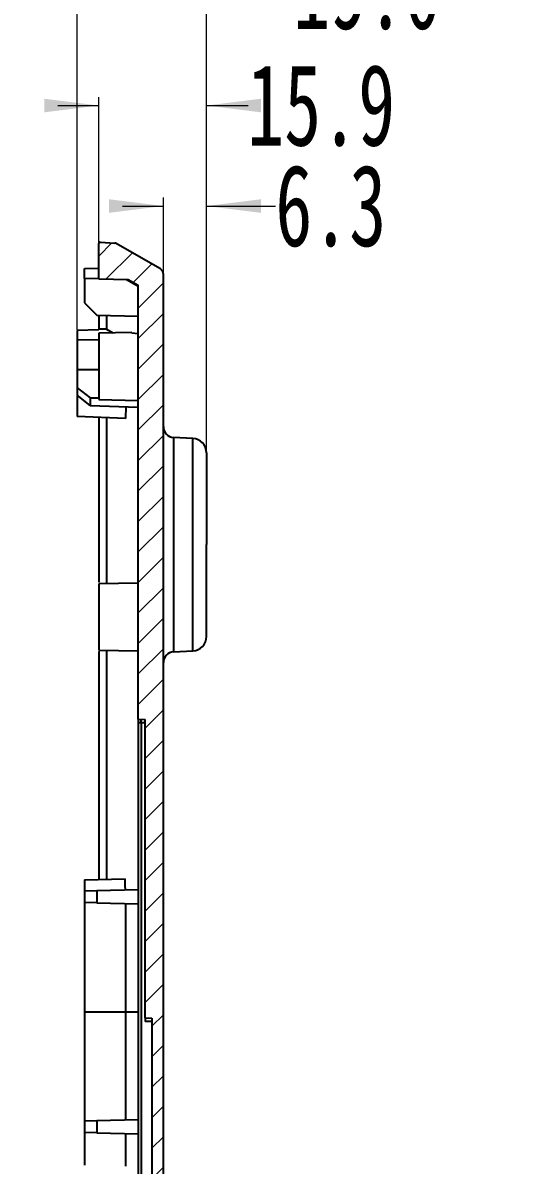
# Model space of a CAD drawing. Header units: millimetres. Extents: x 2884 to 3947, y -242 to 509.
# Drawn here: x 3297.1 to 3369.3, y 192.9 to 361.1 of the extents above; entities that cross this region are included whole.
import ezdxf

# ---------------------------------------------------------------- set-up
doc = ezdxf.new("R2010")
doc.units = ezdxf.units.MM
doc.header["$LTSCALE"] = 16.334999
doc.linetypes.add('CENTERX2', pattern=[20.32, 12.7, -2.54, 2.54, -2.54])
doc.layers.get('0').update_dxf_attribs({"lineweight": 18})
doc.layers.add('尺寸线层', color=3, linetype='Continuous', lineweight=18)
doc.styles.get("Standard").update_dxf_attribs({"font": 'txt', "width": 0.667})
doc.dimstyles.get("Standard").update_dxf_attribs({"dimtxt": 2.5, "dimasz": 3, "dimexe": 1.25, "dimexo": 0.125, "dimtad": 1, "dimdsep": 46, "dimtxsty": 'Standard', "dimblk": '_CAXARROW', "dimcen": 0.09, "dimdle": 6, "dimadec": 0, "dimazin": 0, "dimtfac": 1, "dimtofl": 0, "dimtmove": 0, "dimatfit": 3, "dimfxl": 0, "dimtolj": 1, "dimarcsym": 0})

# ---------------------------------------------------------------- blocks, each defined once
blk = doc.blocks.new('*X53')
at = {"layer": '尺寸线层', "linetype": 'Continuous'}
for points in [[(3305.08, 366.15), (3297.08, 367.15), (3297.08, 365.15)], [(3324.12, 366.15), (3332.12, 367.15), (3332.12, 365.15)]]:
    blk.add_hatch(color=0, dxfattribs=at).paths.add_polyline_path(points, flags=0)
at = {"layer": '尺寸线层', "color": 0, "linetype": 'Continuous'}
for p, q in [((3305.08, 315.94), (3305.08, 367.4)), ((3324.12, 297.97), (3324.12, 367.4)), ((3299.08, 366.15), (3305.08, 366.15)), ((3324.12, 366.15), (3337.02, 366.15))]:
    blk.add_line(p, q, dxfattribs=at)
at = {"layer": '尺寸线层', "color": 0, "linetype": 'CENTERX2', "insert": (3347.77, 366.15), "char_height": 12, "width": 42.9929, "attachment_point": 5}
blk.add_mtext('19.0', dxfattribs=at)
blk = doc.blocks.new('_CAXARROW')
blk.add_hatch(color=0).paths.add_polyline_path([(0, 0), (-1, 0.125), (-1, -0.125)], flags=0)
blk = doc.blocks.new('*X54')
at = {"layer": '尺寸线层', "linetype": 'Continuous'}
for points in [[(3308.25, 348.97), (3300.25, 349.97), (3300.25, 347.97)], [(3324.12, 348.97), (3332.12, 349.97), (3332.12, 347.97)]]:
    blk.add_hatch(color=0, dxfattribs=at).paths.add_polyline_path(points, flags=0)
at = {"layer": '尺寸线层', "color": 0, "linetype": 'Continuous'}
for p, q in [((3308.25, 328.79), (3308.25, 350.22)), ((3324.12, 297.97), (3324.12, 350.22)), ((3302.25, 348.97), (3308.25, 348.97)), ((3324.12, 348.97), (3330.27, 348.97))]:
    blk.add_line(p, q, dxfattribs=at)
at = {"layer": '尺寸线层', "color": 0, "linetype": 'CENTERX2', "insert": (3341, 348.97), "char_height": 12, "width": 42.9014, "attachment_point": 5}
blk.add_mtext('15.9', dxfattribs=at)
blk = doc.blocks.new('*X55')
at = {"layer": '尺寸线层', "linetype": 'Continuous'}
for points in [[(3317.77, 334.17), (3309.77, 335.17), (3309.77, 333.17)], [(3324.12, 334.17), (3332.12, 335.17), (3332.12, 333.17)]]:
    blk.add_hatch(color=0, dxfattribs=at).paths.add_polyline_path(points, flags=0)
at = {"layer": '尺寸线层', "color": 0, "linetype": 'Continuous'}
for p, q in [((3317.77, 324.21), (3317.77, 335.42)), ((3324.12, 297.97), (3324.12, 335.42)), ((3311.77, 334.17), (3317.77, 334.17)), ((3324.12, 334.17), (3334.28, 334.17))]:
    blk.add_line(p, q, dxfattribs=at)
at = {"layer": '尺寸线层', "color": 0, "linetype": 'CENTERX2', "insert": (3342.42, 334.17), "char_height": 12, "width": 32.5648, "attachment_point": 5}
blk.add_mtext('6.3', dxfattribs=at)

msp = doc.modelspace()

# ---------------------------------------------------------------- hatches: boundary and pattern name
at = {"linetype": 'Continuous', "lineweight": 18}
h = msp.add_hatch(dxfattribs=at)
h.set_pattern_fill('ANSI31', color=4, style=0)
edge = h.paths.add_edge_path(flags=0)
edge.add_line((3310.6, 328.71), (3308.47, 328.86))
edge.add_arc((3308.45, 328.66), 0.2, 86, 180)
edge.add_line((3308.25, 328.66), (3308.25, 323.46))
edge.add_line((3308.25, 323.46), (3312.58, 323.35))
edge.add_line((3312.58, 323.35), (3314.07, 322.5))
edge.add_line((3314.07, 322.5), (3314.07, 258.61))
edge.add_line((3314.07, 258.61), (3315.07, 258.58))
edge.add_line((3315.07, 258.58), (3315.07, 214.61))
edge.add_line((3315.07, 214.61), (3316.07, 214.58))
edge.add_line((3316.07, 214.58), (3316.07, 166.58))
edge.add_line((3316.07, 166.58), (3314.52, 166.52))
edge.add_line((3314.52, 166.52), (3314.07, 166.08))
edge.add_line((3314.07, 166.08), (3314.07, 109.95))
edge.add_spline(control_points=[(3314.07, 109.95), (3313.44, 109.59), (3312.81, 109.23), (3312.17, 108.86)], knot_values=[0, 0, 0, 0, 2.186052, 2.186052, 2.186052, 2.186052], weights=[1, 1, 1, 1], degree=3, periodic=0)
edge.add_line((3312.17, 108.86), (3306.14, 108.71))
edge.add_line((3306.14, 108.71), (3306.14, 106.06))
edge.add_spline(control_points=[(3306.14, 106.06), (3307.26, 106.04), (3308.38, 106.01), (3309.5, 105.98)], knot_values=[0, 0, 0, 0, 3.362954, 3.362954, 3.362954, 3.362954], weights=[1, 1, 1, 1], degree=3, periodic=0)
edge.add_spline(control_points=[(3309.5, 105.98), (3309.46, 105.96), (3309.43, 105.94), (3309.4, 105.92)], knot_values=[0, 0, 0, 0, 0.117499, 0.117499, 0.117499, 0.117499], weights=[1, 1, 1, 1], degree=3, periodic=0)
edge.add_spline(control_points=[(3309.4, 105.92), (3309.02, 105.92), (3308.63, 105.92), (3308.25, 105.92)], knot_values=[0, 0, 0, 0, 1.143784, 1.143784, 1.143784, 1.143784], weights=[1, 1, 1, 1], degree=3, periodic=0)
edge.add_line((3308.25, 105.92), (3308.25, 102.44))
edge.add_spline(control_points=[(3308.25, 102.44), (3308.25, 102.41), (3308.26, 102.39), (3308.26, 102.37), (3308.27, 102.35), (3308.28, 102.33), (3308.3, 102.31), (3308.31, 102.29), (3308.33, 102.28), (3308.35, 102.27), (3308.37, 102.25), (3308.39, 102.25), (3308.41, 102.24), (3308.43, 102.24), (3308.45, 102.24), (3308.47, 102.24)], knot_values=[0, 0, 0, 0, 0.064328, 0.064328, 0.064328, 0.137399, 0.137399, 0.137399, 0.204875, 0.204875, 0.204875, 0.272349, 0.272349, 0.272349, 0.3271, 0.3271, 0.3271, 0.3271], weights=[1, 1, 1, 1, 1, 1, 1, 1, 1, 1, 1, 1, 1, 1, 1, 1], degree=3, periodic=0)
edge.add_spline(control_points=[(3308.47, 102.24), (3309.18, 102.29), (3309.9, 102.34), (3310.62, 102.39)], knot_values=[0, 0, 0, 0, 2.159134, 2.159134, 2.159134, 2.159134], weights=[1, 1, 1, 1], degree=3, periodic=0)
edge.add_spline(control_points=[(3310.62, 102.39), (3310.69, 102.39), (3310.75, 102.41), (3310.81, 102.44)], knot_values=[0, 0, 0, 0, 0.202068, 0.202068, 0.202068, 0.202068], weights=[1, 1, 1, 1], degree=3, periodic=0)
edge.add_spline(control_points=[(3310.81, 102.44), (3310.82, 102.44), (3310.83, 102.45), (3310.83, 102.45)], knot_values=[0, 0, 0, 0, 0.021079, 0.021079, 0.021079, 0.021079], weights=[1, 1, 1, 1], degree=3, periodic=0)
edge.add_spline(control_points=[(3310.83, 102.45), (3312.98, 103.68), (3315.12, 104.9), (3317.27, 106.13)], knot_values=[0, 0, 0, 0, 7.415662, 7.415662, 7.415662, 7.415662], weights=[1, 1, 1, 1], degree=3, periodic=0)
edge.add_spline(control_points=[(3317.27, 106.13), (3317.56, 106.3), (3317.77, 106.66), (3317.77, 107)], knot_values=[0, 0, 0, 0, 1.046701, 1.046701, 1.046701, 1.046701], weights=[1, 1, 1, 1], degree=3, periodic=0)
edge.add_line((3317.77, 107), (3317.77, 324.09))
edge.add_spline(control_points=[(3317.77, 324.09), (3317.77, 324.43), (3317.57, 324.78), (3317.27, 324.96)], knot_values=[0, 0, 0, 0, 1.04907, 1.04907, 1.04907, 1.04907], weights=[1, 1, 1, 1], degree=3, periodic=0)
edge.add_spline(control_points=[(3317.27, 324.96), (3315.12, 326.19), (3312.97, 327.42), (3310.81, 328.65)], knot_values=[0, 0, 0, 0, 7.436483, 7.436483, 7.436483, 7.436483], weights=[1, 1, 1, 1], degree=3, periodic=0)
edge.add_arc((3310.57, 328.21), 0.5, 60.2551, 86)

# ---------------------------------------------------------------- linework, layer by layer
at = {"color": 7, "linetype": 'Continuous', "lineweight": 25}
for p, q in [((3308.25, 323.46), (3308.25, 328.66)), ((3308.47, 328.86), (3310.6, 328.71)), ((3308.47, 328.86), (3308.47, 328.86)), ((3310.6, 328.71), (3310.6, 328.71)), ((3317.27, 324.96), (3310.81, 328.65)), ((3306.14, 324.98), (3308.25, 325.04)), ((3306.14, 323.52), (3306.14, 324.98)), ((3308.25, 323.46), (3306.14, 323.52)), ((3306.14, 323.52), (3306.14, 319.94)), ((3308.25, 323.46), (3312.58, 323.35)), ((3312.32, 323.35), (3314.07, 322.36)), ((3312.58, 323.35), (3314.07, 322.5)), ((3317.77, 107), (3317.77, 324.09)), ((3314.07, 258.61), (3314.07, 322.5)), ((3306.14, 319.94), (3307.98, 318.1)), ((3307.98, 318.1), (3314.07, 317.94)), ((3308.25, 318.09), (3308.25, 316.05)), ((3309.4, 318.06), (3309.4, 316.06)), ((3308.25, 315.94), (3305.08, 315.82)), ((3305.08, 315.82), (3305.08, 314.54)), ((3309.4, 316.06), (3308.25, 316.05)), ((3308.25, 316.05), (3308.25, 315.94)), ((3313.11, 315.54), (3308.25, 315.46)), ((3308.25, 315.46), (3308.25, 310.56)), ((3309.4, 316.06), (3310.35, 315.49)), ((3313.11, 315.52), (3314.07, 315.4)), ((3305.08, 314.54), (3308.25, 314.49)), ((3305.08, 314.54), (3305.08, 310.05)), ((3308.25, 310.04), (3305.08, 310.05)), ((3305.08, 310.05), (3305.08, 307.39)), ((3308.25, 310.56), (3308.25, 305.66)), ((3305.08, 307.39), (3307.01, 305.95)), ((3305.08, 307.39), (3305.08, 306.32)), ((3307.01, 304.82), (3305.08, 306.32)), ((3305.08, 306.18), (3305.08, 303.19)), ((3307.01, 305.95), (3308.25, 305.95)), ((3307.01, 305.95), (3307.01, 304.82)), ((3307.01, 304.82), (3314.07, 304.56)), ((3308.25, 305.66), (3314.07, 305.56)), ((3312.23, 304.63), (3312.18, 302.9)), ((3312.18, 302.9), (3305.08, 303.19)), ((3308.25, 303.06), (3308.25, 278.8)), ((3322.12, 299.96), (3319.28, 300.1)), ((3324.12, 297.84), (3324.12, 284.31)), ((3324.12, 270.78), (3324.12, 284.31)), ((3314.07, 278.66), (3308.25, 278.56)), ((3308.25, 278.56), (3308.25, 268.76)), ((3308.25, 268.76), (3314.07, 268.66)), ((3308.25, 268.6), (3308.25, 235)), ((3319.28, 268.52), (3322.12, 268.67)), ((3314.07, 258.61), (3315.07, 258.58)), ((3314.07, 258.61), (3314.07, 258.08)), ((3314.52, 258.08), (3314.07, 258.08)), ((3314.07, 258.08), (3314.07, 167.08)), ((3314.52, 258.08), (3314.52, 258.6)), ((3315.07, 258.08), (3314.52, 258.08)), ((3314.52, 258.08), (3314.52, 167.08)), ((3315.07, 214.61), (3315.07, 258.58)), ((3306.14, 234.94), (3312.16, 235.1)), ((3306.14, 234.94), (3306.14, 233.32)), ((3306.14, 233.32), (3307.98, 233.37)), ((3306.14, 233.32), (3306.14, 231.62)), ((3307.98, 233.37), (3314.07, 233.53)), ((3307.98, 233.37), (3307.98, 231.57)), ((3307.98, 231.57), (3306.14, 231.62)), ((3306.14, 231.62), (3306.14, 215.53)), ((3307.98, 231.57), (3314.07, 231.41)), ((3306.14, 215.53), (3312.17, 215.53)), ((3306.14, 215.53), (3306.14, 199.47)), ((3312.17, 215.53), (3314.07, 215.54)), ((3315.07, 214.61), (3316.07, 214.58)), ((3315.07, 214.61), (3315.07, 214.08)), ((3316.07, 214.08), (3315.07, 214.08)), ((3316.07, 214.58), (3316.07, 166.58)), ((3306.14, 199.47), (3307.98, 199.51)), ((3306.14, 199.47), (3306.14, 197.77)), ((3307.98, 199.51), (3314.07, 199.67)), ((3307.98, 199.51), (3307.98, 197.72)), ((3307.98, 197.72), (3306.14, 197.77)), ((3306.14, 197.77), (3306.14, 192.94)), ((3307.98, 197.72), (3314.07, 197.56))]:
    msp.add_line(p, q, dxfattribs=at)
at = {"color": 8, "linetype": 'Continuous', "lineweight": 25}
for p, q in [((3319.28, 300.1), (3319.28, 268.52)), ((3322.12, 268.67), (3322.12, 299.96))]:
    msp.add_line(p, q, dxfattribs=at)
at = {"color": 7, "linetype": 'Continuous', "lineweight": 25}
for centre, radius, start, end in [((3308.45, 328.66), 0.2, 86, 180), ((3310.57, 328.21), 0.5, 60.2551, 86), ((3319.36, 301.69), 1.59, 180, 267), ((3322.01, 297.84), 2.12, 0, 87), ((3322.01, 270.78), 2.12, 273, 0), ((3319.36, 266.94), 1.59, 93, 180)]:
    msp.add_arc(centre, radius, start, end, dxfattribs=at)
for points, knots in [([(3317.77, 324.09), (3317.77, 324.12), (3317.77, 324.17), (3317.76, 324.26), (3317.74, 324.36), (3317.7, 324.47), (3317.64, 324.59), (3317.57, 324.7), (3317.48, 324.8), (3317.38, 324.89), (3317.31, 324.93), (3317.27, 324.96)], [0, 0, 0, 0, 6013.992407, 12014.079, 18044.961793, 27367.264494, 36727.918379, 46050.224189, 55410.881197, 64420.566598, 73449.209298, 73449.209298, 73449.209298, 73449.209298]), ([(3309.4, 303.01), (3309.4, 302.7), (3309.4, 301.02), (3309.39, 297.78), (3309.4, 293.27), (3309.4, 288.64), (3309.4, 283.95), (3309.4, 280.6), (3309.4, 278.79), (3309.4, 278.58)], [0, 0, 0, 0, 2530.893334, 13399.1538, 24277.598427, 35076.715718, 45884.516143, 56694.247152, 58132.617593, 58132.617593, 58132.617593, 58132.617593]), ([(3309.4, 268.74), (3309.4, 265.86), (3309.4, 259.79), (3309.4, 248.55), (3309.4, 240.18), (3309.4, 235.03)], [0, 0, 0, 0, 7109.986613, 14989.559272, 27652.884022, 27652.884022, 27652.884022, 27652.884022]), ([(3312.17, 233.48), (3312.17, 233.75), (3312.16, 234.29), (3312.16, 234.83), (3312.16, 235.1)], [0, 0, 0, 0, 10033.303094, 19982.357759, 19982.357759, 19982.357759, 19982.357759]), ([(3312.17, 197.61), (3312.17, 197.19), (3312.17, 196.34), (3312.17, 194.74), (3312.17, 193.55), (3312.17, 192.78)], [0, 0, 0, 0, 7308.837938, 14617.693197, 27947.26733, 27947.26733, 27947.26733, 27947.26733])]:
    msp.add_open_spline(points, degree=3, knots=knots, dxfattribs=at)
for points in [[(3312.17, 231.46), (3312.18, 226.15), (3312.17, 220.84), (3312.17, 215.53)], [(3312.17, 215.53), (3312.17, 210.23), (3312.17, 204.93), (3312.17, 199.62)]]:
    msp.add_open_spline(points, degree=3, dxfattribs=at)

# ---------------------------------------------------------------- dimensions: what is measured, and where the dimension line sits
at = {"layer": '尺寸线层', "linetype": 'CENTERX2'}
dim = msp.add_linear_dim(base=(3324.12, 366.15), p1=(3305.08, 315.82), p2=(3324.12, 297.84), dimstyle='Standard', override={"dimtxt": 12, "dimasz": 8, "dimtad": 0, "dimdec": 1, "dimzin": 0, "dimsah": 1, "dimtdec": 4, "dimtfill": 1, "dimtzin": 0}, dxfattribs=at)
dim.commit()
dim.dimension.update_dxf_attribs({"geometry": '*X53', "text_midpoint": (3347.77, 366.15)})
for base, p1, p2, picture, middle in [((3324.12, 348.97), (3308.25, 328.66), (3324.12, 297.84), '*X54', (3341, 348.97)), ((3324.123, 334.1734), (3317.775, 324.0884), (3324.123, 297.8427), '*X55', (3342.4226, 334.1734))]:
    dim = msp.add_linear_dim(base=base, p1=p1, p2=p2, dimstyle='Standard', override={"dimtxt": 12, "dimasz": 8, "dimtad": 0, "dimdec": 1, "dimzin": 0, "dimsah": 1, "dimtdec": 4, "dimtfill": 1, "dimtzin": 0}, dxfattribs=at)
    dim.commit()
    dim.dimension.update_dxf_attribs({"geometry": picture, "text_midpoint": middle, "dimtype": 160})

doc.saveas('drawing.dxf')
